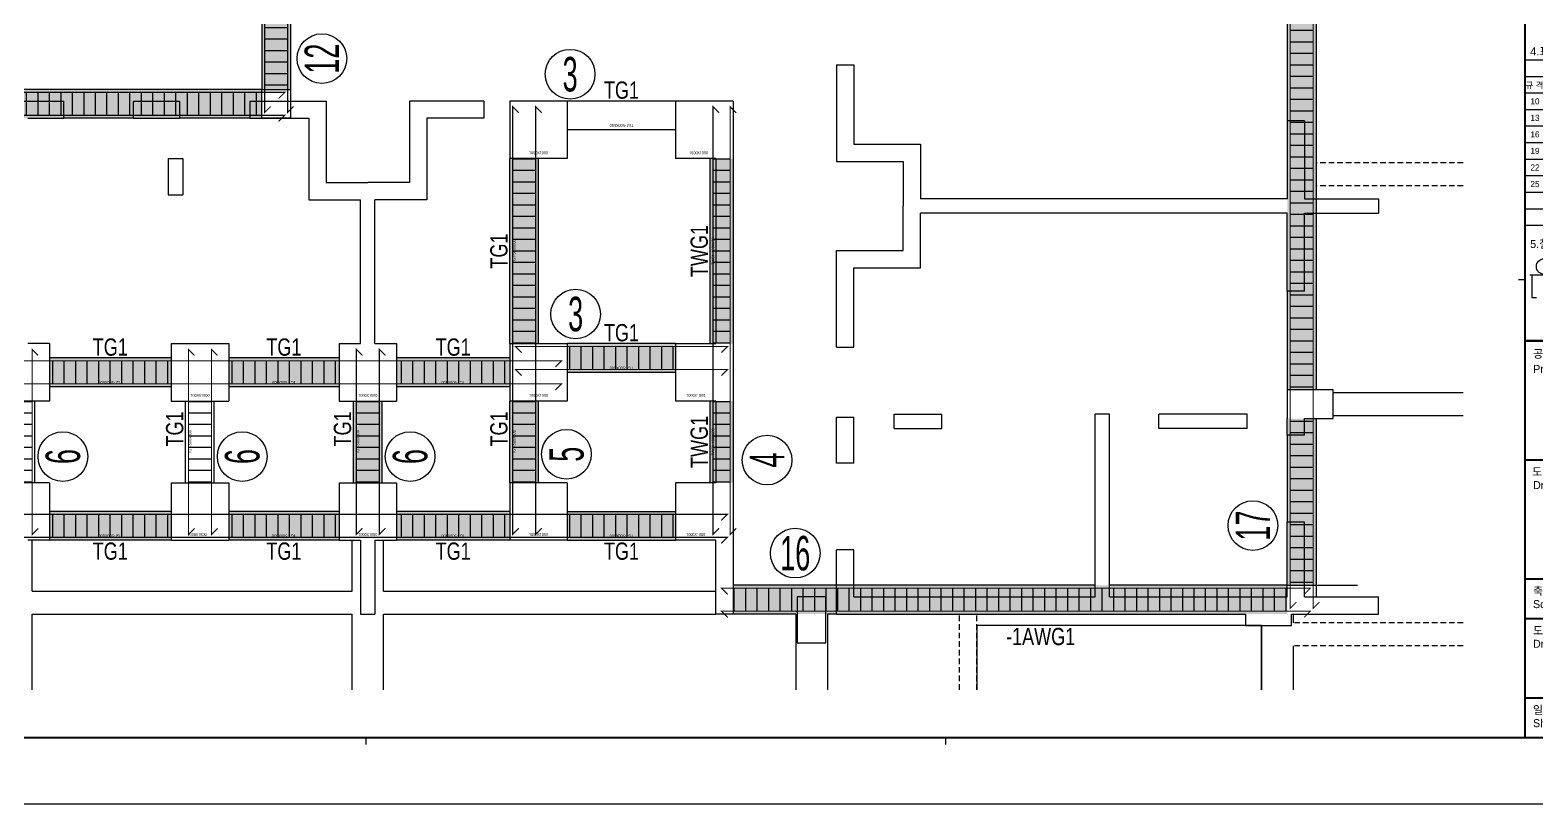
# Model space of a CAD drawing. Header units: millimetres. Extents: x 350420 to 672135, y -312840 to -44390.
# Drawn here: x 434471 to 460681, y -142862 to -129402 of the extents above; entities that cross this region are included whole.
import ezdxf
from ezdxf.enums import TextEntityAlignment as Align

# ---------------------------------------------------------------- set-up
doc = ezdxf.new("R2010")
doc.units = ezdxf.units.MM
doc.header["$LTSCALE"] = 65
doc.linetypes.add('XS-지하주차장$0$HID', pattern=[2.3, 1.5, -0.8])
for name, color, linetype in [('00', 7, 'Continuous'), ('AMAC-NO', 5, 'Continuous'), ('NAME-B', 6, 'Continuous'), ('XRBlock', 5, 'Continuous'), ('XRMemb', 7, 'Continuous'), ('XS-지하주차장$0$AWG', 5, 'XS-지하주차장$0$HID'), ('XS-지하주차장$0$B', 9, 'XS-지하주차장$0$HID'), ('XS-지하주차장$0$COL', 2, 'Continuous'), ('XS-지하주차장$0$DA', 7, 'XS-지하주차장$0$HID'), ('XS-지하주차장$0$G', 4, 'XS-지하주차장$0$HID'), ('XS-지하주차장$0$TG', 30, 'XS-지하주차장$0$HID'), ('XS-지하주차장$0$W1', 2, 'Continuous'), ('XS-지하주차장$0$W1-H', 11, 'XS-지하주차장$0$HID')]:
    doc.layers.add(name, color=color, linetype=linetype)
doc.layers.add('XS-지하주차장$0$DEFPOINT', color=144, linetype='Continuous', plot=False)
doc.styles.add('XRebarSheet', font='Hmkmrhd_0.ttf')
doc.styles.add('XS-지하주차장$0$맑은고딕', font='malgun.ttf')
doc.styles.add('돋음', font='Dotum.ttf')

# ---------------------------------------------------------------- blocks, each defined once
blk = doc.blocks.new('sdfhsdths')
at = {"layer": 'XS-지하주차장$0$W1'}
for p, q in [((8280, 8912.5), (8580, 8912.5)), ((8280, 8912.5), (8280, 7232.5)), ((8580, 8912.5), (8580, 7532.5)), ((-5915, 8282.5), (-5160, 8282.5)), ((-5160, 7982.5), (-5160, 8282.5)), ((-3950, 7982.5), (-3950, 8282.5)), ((-3950, 8282.5), (-3150, 8282.5)), ((-3150, 8282.5), (-3150, 7982.5)), ((-1930, 8282.5), (-1930, 7982.5)), ((-1930, 8282.5), (-600, 8282.5)), ((-600, 8282.5), (-600, 6862.5)), ((2145, 8282.5), (850, 8282.5)), ((850, 8282.5), (850, 6862.5)), ((2145, 8282.5), (2145, 7982.5)), ((3595, 8282.5), (2595, 8282.5)), ((2595, 8282.5), (2595, 7282.5)), ((3595, 8282.5), (3595, 7282.5)), ((6480, 8282.5), (5480, 8282.5)), ((5480, 8282.5), (5480, 7282.5)), ((6480, 8282.5), (6480, -642.5)), ((-5790, 7982.5), (-5160, 7982.5)), ((-3950, 7982.5), (-3150, 7982.5)), ((-1930, 7982.5), (-900, 7982.5)), ((-900, 7982.5), (-900, 6562.5)), ((2145, 7982.5), (1150, 7982.5)), ((1150, 7982.5), (1150, 6562.5)), ((16120, 7937.5), (16120, 6582.5)), ((16420, 7937.5), (16120, 7937.5)), ((16420, 7937.5), (16420, 6582.5)), ((8580, 7532.5), (9740, 7532.5)), ((9740, 7532.5), (9740, 6582.5)), ((-3345, 7282.5), (-3345, 6652.5)), ((-3345, 7282.5), (-3095, 7282.5)), ((-3095, 7282.5), (-3095, 6652.5)), ((3595, 7282.5), (2595, 7282.5)), ((6180, 7282.5), (5480, 7282.5)), ((6180, 7282.5), (6180, 4062.5)), ((8280, 7232.5), (9440, 7232.5)), ((9440, 7232.5), (9440, 6457.5)), ((-600, 6862.5), (125, 6862.5)), ((850, 6862.5), (125, 6862.5)), ((-3345, 6652.5), (-3095, 6652.5)), ((-900, 6562.5), (0, 6562.5)), ((0, 4062.5), (0, 6562.5)), ((1150, 6562.5), (250, 6562.5)), ((250, 4062.5), (250, 6562.5)), ((16120, 6582.5), (9740, 6582.5)), ((16420, 6582.5), (17705, 6582.5)), ((17705, 6582.5), (17705, 6332.5)), ((9440, 5682.5), (9440, 6457.5)), ((16120, 6332.5), (9740, 6332.5)), ((9740, 5382.5), (9740, 6332.5)), ((16120, 4977.5), (16120, 6332.5)), ((16420, 4977.5), (16420, 6332.5)), ((16420, 6332.5), (17705, 6332.5)), ((8280, 4002.5), (8280, 5682.5)), ((8280, 5682.5), (9440, 5682.5)), ((8580, 4002.5), (8580, 5382.5)), ((8580, 5382.5), (9740, 5382.5)), ((16420, 4977.5), (16120, 4977.5)), ((-5415, 4062.5), (-5790, 4062.5)), ((-5415, 4062.5), (-5415, 3062.5)), ((-3295, 4062.5), (-2295, 4062.5)), ((-3295, 4062.5), (-3295, 3062.5)), ((-2295, 4062.5), (-2295, 3062.5)), ((-375, 4062.5), (0, 4062.5)), ((-375, 4062.5), (-375, 3062.5)), ((250, 4062.5), (625, 4062.5)), ((625, 4062.5), (625, 3062.5)), ((2595, 4062.5), (3595, 4062.5)), ((2595, 4062.5), (2595, 3062.5)), ((3595, 4062.5), (3595, 3062.5)), ((5480, 4062.5), (6180, 4062.5)), ((5480, 4062.5), (5480, 3062.5)), ((8280, 4002.5), (8580, 4002.5)), ((-5415, 3062.5), (-6415, 3062.5)), ((-3295, 3062.5), (-2295, 3062.5)), ((-375, 3062.5), (625, 3062.5)), ((3595, 3062.5), (2595, 3062.5)), ((6180, 3062.5), (5480, 3062.5)), ((6180, 3062.5), (6180, 1642.5)), ((8280, 2782.5), (8580, 2782.5)), ((8280, 1982.5), (8280, 2782.5)), ((8580, 1982.5), (8580, 2782.5)), ((9280, 2837.5), (10110, 2837.5)), ((9280, 2587.5), (9280, 2837.5)), ((10110, 2587.5), (10110, 2837.5)), ((12775, -342.5), (12775, 2837.5)), ((13025, 2837.5), (12775, 2837.5)), ((13025, -342.5), (13025, 2837.5)), ((15420, 2837.5), (13885, 2837.5)), ((13885, 2587.5), (13885, 2837.5)), ((15420, 2587.5), (15420, 2837.5)), ((16120, 2467.5), (16120, 2757.5)), ((16420, 2467.5), (16420, 2757.5)), ((9280, 2587.5), (10110, 2587.5)), ((15420, 2587.5), (13885, 2587.5)), ((16420, 2467.5), (16120, 2467.5)), ((8580, 1982.5), (8280, 1982.5)), ((-5415, 1642.5), (-6415, 1642.5)), ((-5415, 1642.5), (-5415, 642.5)), ((-3295, 1642.5), (-2295, 1642.5)), ((-3295, 1642.5), (-3295, 642.5)), ((-2295, 1642.5), (-2295, 642.5)), ((-375, 1642.5), (625, 1642.5)), ((-375, 1642.5), (-375, 642.5)), ((625, 1642.5), (625, 642.5)), ((3595, 1642.5), (2595, 1642.5)), ((2595, 1642.5), (2595, 642.5)), ((3595, 1642.5), (3595, 642.5)), ((5480, 1642.5), (5480, 642.5)), ((6180, 1642.5), (5480, 1642.5)), ((16420, 957.5), (16120, 957.5)), ((16120, -342.5), (16120, 957.5)), ((16420, -342.5), (16420, 957.5)), ((-5415, 642.5), (-5790, 642.5)), ((-3295, 642.5), (-2295, 642.5)), ((-375, 642.5), (0, 642.5)), ((0, 642.5), (0, -642.5)), ((250, 642.5), (250, -642.5)), ((250, 642.5), (625, 642.5)), ((3595, 642.5), (2595, 642.5)), ((6180, 642.5), (5480, 642.5)), ((6180, -642.5), (6180, 642.5)), ((8580, 472.5), (8280, 472.5)), ((8280, -642.5), (8280, 472.5)), ((8580, -342.5), (8580, 472.5)), ((8580, -342.5), (12775, -342.5)), ((13025, -342.5), (16120, -342.5)), ((16420, -342.5), (17705, -342.5)), ((17705, -642.5), (17705, -342.5)), ((0, -642.5), (250, -642.5)), ((6480, -642.5), (6180, -642.5)), ((8280, -642.5), (15395, -642.5)), ((16195, -642.5), (17705, -642.5))]:
    blk.add_line(p, q, dxfattribs=at)
blk = doc.blocks.new('dhs_sheet2e')
at = {"color": 7, "ltscale": 2}
for p, q in [((73013.1, 22471.6), (81003.6, 22471.6)), ((73013.1, 21972.2), (81003.6, 21972.2)), ((73013.1, 21472.8), (75135.6, 21472.8)), ((73013.1, 17477.6), (81003.6, 17477.6))]:
    blk.add_line(p, q, dxfattribs=at)
at = {"color": 1, "ltscale": 2}
for p, q in [((73160.8, 15979.6), (73897.2, 15979.6)), ((73217.3, 15979.6), (73217.3, 15288.3)), ((73217.3, 15288.3), (73361.3, 15288.3))]:
    blk.add_line(p, q, dxfattribs=at)
at = {"color": 7}
for p, q in [((73013.1, 15831.2), (72813.3, 15831.2)), ((38004.8, 1997.6), (38004.8, 1797.9)), ((55508.9, 1997.6), (55508.9, 1797.9))]:
    blk.add_line(p, q, dxfattribs=at)
at = {"color": 30}
for p, q in [((73013.1, 6791.9), (81003.6, 6791.9)), ((73013.1, 5593.3), (81003.6, 5593.3)), ((73013.1, 3196.2), (81003.6, 3196.2))]:
    blk.add_line(p, q, dxfattribs=at)
at = {"color": 7}
blk.add_lwpolyline([(84000, 0), (84000, 59329.4), (0, 59329.4), (0, 0)], close=True, dxfattribs=at)
at = {"color": 30, "const_width": 64.9}
blk.add_lwpolyline([(81003.6, 57331.7), (2996.4, 57331.7), (2996.4, 1997.6), (81003.6, 1997.6)], close=True, dxfattribs=at)
for points in [[(73013.1, 1997.6), (73013.1, 57331.7)], [(73013.1, 13983.4), (81003.6, 13983.4)], [(73013.1, 10387.6), (81003.6, 10387.6)], [(73013.1, 6791.9), (81003.6, 6791.9)], [(73013.1, 5593.3), (81003.6, 5593.3)], [(73013.1, 3196.2), (81003.6, 3196.2)]]:
    blk.add_lwpolyline(points, dxfattribs=at)
at = {"color": 7, "linetype": 'Continuous'}
blk.add_circle((73588.4, 16228.7), 234.1, dxfattribs=at).dxf.unprotected_set("ltscale", 0)
at = {"color": 7, "style": 'XRebarSheet'}
for s, p in [('4.표준 갈고리', (73168.2, 22602.8)), ('5.철근(공통)', (73167, 16788))]:
    blk.add_text(s, height=242.71, dxfattribs=at).set_placement(p)
at = {"color": 3, "style": 'XRebarSheet'}
blk.add_text('규 격', height=184.85, dxfattribs=at).set_placement((73024.7, 21609.3))
at = {"color": 7, "style": 'XRebarSheet'}
for s, height, p in [('공사명', 241.63, (73259, 13591.6)), ('Project Title', 241.632, (73259, 13135.1)), ('도면명', 241.63, (73225, 10028.1)), ('Drawing Title', 241.632, (73252.8, 9628.5)), ('축척', 241.63, (73252.8, 6432.3)), ('Scale', 241.63, (73252.8, 6032.8)), ('도면번호', 241.63, (73252.8, 5233.8)), ('Drawing No.', 241.632, (73252.8, 4834.2)), ('일련번호', 241.63, (73252.8, 2836.6)), ('Sheet No.', 241.63, (73252.8, 2437.1))]:
    blk.add_text(s, height=height, dxfattribs=at).set_placement(p, align=Align.MIDDLE_LEFT)
blk = doc.blocks.new('DFHDHBSD')
at = {"color": 7, "ltscale": 2}
for p, q in [((36507, 10487), (37568, 10487)), ((36507, 10237), (37568, 10237)), ((36507, 9987), (37568, 9987)), ((36507, 9738), (37568, 9738)), ((36507, 9488), (37568, 9488)), ((36507, 9238), (37568, 9238)), ((36507, 8988), (37568, 8988))]:
    blk.add_line(p, q, dxfattribs=at)
at = {"color": 255, "xscale": 0.5, "yscale": 0.5, "zscale": 0.5}
blk.add_blockref('dhs_sheet2e', (0, 0), dxfattribs=at)
at = {"color": 3, "style": 'XRebarSheet'}
for s, p in [('10', (36656, 10609)), ('13', (36656, 10359)), ('16', (36656, 10110)), ('19', (36656, 9860)), ('22', (36656, 9610)), ('25', (36656, 9360))]:
    blk.add_text(s, height=92.4, dxfattribs=at).set_placement(p, align=Align.MIDDLE_CENTER)
blk = doc.blocks.new('*U1239')
at = {"color": 252, "linetype": 'Continuous', "ltscale": 4.75609e-315}
for p, q in [((422865, -137775), (422865, -137775, 3)), ((424845, -137775), (424845, -137775, 4)), ((425845, -137775), (425845, -137775, 13)), ((427765, -137775), (427765, -137775, 14)), ((428765, -137775), (428765, -137775, 23)), ((430685, -137775), (430685, -137775, 24)), ((431685, -137775), (431685, -137775, 33)), ((433805, -137775), (433805, -137775, 34)), ((434805, -137775), (434805, -137775, 43)), ((436925, -137775), (436925, -137775, 44)), ((437925, -137775), (437925, -137775, 53)), ((439845, -137775), (439845, -137775, 54)), ((440845, -137775), (440845, -137775, 63)), ((442815, -137775), (442815, -137775, 64)), ((443815, -137775), (443815, -137775, 73)), ((445700, -137775), (445700, -137775, 74)), ((422865, -138275), (422865, -138275, 1)), ((424845, -138275), (424845, -138275, 2)), ((425845, -138275), (425845, -138275, 11)), ((427765, -138275), (427765, -138275, 12)), ((428765, -138275), (428765, -138275, 21)), ((430685, -138275), (430685, -138275, 22)), ((431685, -138275), (431685, -138275, 31)), ((433805, -138275), (433805, -138275, 32)), ((434805, -138275), (434805, -138275, 41)), ((436925, -138275), (436925, -138275, 42)), ((437925, -138275), (437925, -138275, 51)), ((439845, -138275), (439845, -138275, 52)), ((440845, -138275), (440845, -138275, 61)), ((442815, -138275), (442815, -138275, 62)), ((443815, -138275), (443815, -138275, 71)), ((445700, -138275), (445700, -138275, 72))]:
    blk.add_line(p, q, dxfattribs=at)
at = {"color": 7, "linetype": 'Continuous', "ltscale": 4.75609e-315}
for p, q in [((422955, -138225), (422955, -137825)), ((423155, -138225), (423155, -137825)), ((423355, -138225), (423355, -137825)), ((423555, -138225), (423555, -137825)), ((423755, -138225), (423755, -137825)), ((423955, -138225), (423955, -137825)), ((424155, -138225), (424155, -137825)), ((424355, -138225), (424355, -137825)), ((424555, -138225), (424555, -137825)), ((424755, -138225), (424755, -137825)), ((425905, -138225), (425905, -137825)), ((426105, -138225), (426105, -137825)), ((426305, -138225), (426305, -137825)), ((426505, -138225), (426505, -137825)), ((426705, -138225), (426705, -137825)), ((426905, -138225), (426905, -137825)), ((427105, -138225), (427105, -137825)), ((427305, -138225), (427305, -137825)), ((427505, -138225), (427505, -137825)), ((427705, -138225), (427705, -137825)), ((428825, -138225), (428825, -137825)), ((429025, -138225), (429025, -137825)), ((429225, -138225), (429225, -137825)), ((429425, -138225), (429425, -137825)), ((429625, -138225), (429625, -137825)), ((429825, -138225), (429825, -137825)), ((430025, -138225), (430025, -137825)), ((430225, -138225), (430225, -137825)), ((430425, -138225), (430425, -137825)), ((430625, -138225), (430625, -137825)), ((431745, -138225), (431745, -137825)), ((431945, -138225), (431945, -137825)), ((432145, -138225), (432145, -137825)), ((432345, -138225), (432345, -137825)), ((432545, -138225), (432545, -137825)), ((432745, -138225), (432745, -137825)), ((432945, -138225), (432945, -137825)), ((433145, -138225), (433145, -137825)), ((433345, -138225), (433345, -137825)), ((433545, -138225), (433545, -137825)), ((433745, -138225), (433745, -137825)), ((434865, -138225), (434865, -137825)), ((435065, -138225), (435065, -137825)), ((435265, -138225), (435265, -137825)), ((435465, -138225), (435465, -137825)), ((435665, -138225), (435665, -137825)), ((435865, -138225), (435865, -137825)), ((436065, -138225), (436065, -137825)), ((436265, -138225), (436265, -137825)), ((436465, -138225), (436465, -137825)), ((436665, -138225), (436665, -137825)), ((436865, -138225), (436865, -137825)), ((437985, -138225), (437985, -137825)), ((438185, -138225), (438185, -137825)), ((438385, -138225), (438385, -137825)), ((438585, -138225), (438585, -137825)), ((438785, -138225), (438785, -137825)), ((438985, -138225), (438985, -137825)), ((439185, -138225), (439185, -137825)), ((439385, -138225), (439385, -137825)), ((439585, -138225), (439585, -137825)), ((439785, -138225), (439785, -137825)), ((440930, -138225), (440930, -137825)), ((441130, -138225), (441130, -137825)), ((441330, -138225), (441330, -137825)), ((441530, -138225), (441530, -137825)), ((441730, -138225), (441730, -137825)), ((441930, -138225), (441930, -137825)), ((442130, -138225), (442130, -137825)), ((442330, -138225), (442330, -137825)), ((442530, -138225), (442530, -137825)), ((442730, -138225), (442730, -137825)), ((443857.5, -138225), (443857.5, -137825)), ((444057.5, -138225), (444057.5, -137825)), ((444257.5, -138225), (444257.5, -137825)), ((444457.5, -138225), (444457.5, -137825)), ((444657.5, -138225), (444657.5, -137825)), ((444857.5, -138225), (444857.5, -137825)), ((445057.5, -138225), (445057.5, -137825)), ((445257.5, -138225), (445257.5, -137825)), ((445457.5, -138225), (445457.5, -137825)), ((445657.5, -138225), (445657.5, -137825))]:
    blk.add_line(p, q, dxfattribs=at)
at = {"color": 0, "linetype": 'Continuous', "ltscale": 4.75609e-315, "const_width": 20}
for points in [[(422071.1, -137931.1), (421965, -137825), (422865, -137825), (424845, -137825), (425845, -137825), (427765, -137825), (428765, -137825), (430685, -137825), (431685, -137825), (433805, -137825), (434805, -137825), (436925, -137825), (437925, -137825), (439845, -137825), (440845, -137825), (442815, -137825), (443815, -137825), (445700, -137825), (446600, -137825), (446493.9, -137931.1)], [(422071.1, -138331.1), (421965, -138225), (422865, -138225), (424845, -138225), (425845, -138225), (427765, -138225), (428765, -138225), (430685, -138225), (431685, -138225), (433805, -138225), (434805, -138225), (436925, -138225), (437925, -138225), (439845, -138225), (440845, -138225), (442815, -138225), (443815, -138225), (445700, -138225), (446600, -138225), (446493.9, -138331.1)]]:
    blk.add_lwpolyline(points, dxfattribs=at)
blk = doc.blocks.new('*U1313')
at = {"color": 252, "linetype": 'Continuous', "ltscale": 4.75609e-315}
for p, q in [((422865, -135105), (422865, -135105, 3)), ((424845, -135105), (424845, -135105, 4)), ((425845, -135105), (425845, -135105, 13)), ((427765, -135105), (427765, -135105, 14)), ((428765, -135105), (428765, -135105, 23)), ((430685, -135105), (430685, -135105, 24)), ((431685, -135105), (431685, -135105, 33)), ((433805, -135105), (433805, -135105, 34)), ((434805, -135105), (434805, -135105, 43)), ((436925, -135105), (436925, -135105, 44)), ((437925, -135105), (437925, -135105, 53)), ((439845, -135105), (439845, -135105, 54)), ((440845, -135105), (440845, -135105, 63)), ((442815, -135105), (442815, -135105, 64)), ((422865, -135605), (422865, -135605, 1)), ((424845, -135605), (424845, -135605, 2)), ((425845, -135605), (425845, -135605, 11)), ((427765, -135605), (427765, -135605, 12)), ((428765, -135605), (428765, -135605, 21)), ((430685, -135605), (430685, -135605, 22)), ((431685, -135605), (431685, -135605, 31)), ((433805, -135605), (433805, -135605, 32)), ((434805, -135605), (434805, -135605, 41)), ((436925, -135605), (436925, -135605, 42)), ((437925, -135605), (437925, -135605, 51)), ((439845, -135605), (439845, -135605, 52)), ((440845, -135605), (440845, -135605, 61)), ((442815, -135605), (442815, -135605, 62))]:
    blk.add_line(p, q, dxfattribs=at)
at = {"color": 7, "linetype": 'Continuous', "ltscale": 4.75609e-315}
for p, q in [((422955, -135555), (422955, -135155)), ((423155, -135555), (423155, -135155)), ((423355, -135555), (423355, -135155)), ((423555, -135555), (423555, -135155)), ((423755, -135555), (423755, -135155)), ((423955, -135555), (423955, -135155)), ((424155, -135555), (424155, -135155)), ((424355, -135555), (424355, -135155)), ((424555, -135555), (424555, -135155)), ((424755, -135555), (424755, -135155)), ((425905, -135555), (425905, -135155)), ((426105, -135555), (426105, -135155)), ((426305, -135555), (426305, -135155)), ((426505, -135555), (426505, -135155)), ((426705, -135555), (426705, -135155)), ((426905, -135555), (426905, -135155)), ((427105, -135555), (427105, -135155)), ((427305, -135555), (427305, -135155)), ((427505, -135555), (427505, -135155)), ((427705, -135555), (427705, -135155)), ((428825, -135555), (428825, -135155)), ((429025, -135555), (429025, -135155)), ((429225, -135555), (429225, -135155)), ((429425, -135555), (429425, -135155)), ((429625, -135555), (429625, -135155)), ((429825, -135555), (429825, -135155)), ((430025, -135555), (430025, -135155)), ((430225, -135555), (430225, -135155)), ((430425, -135555), (430425, -135155)), ((430625, -135555), (430625, -135155)), ((431745, -135555), (431745, -135155)), ((431945, -135555), (431945, -135155)), ((432145, -135555), (432145, -135155)), ((432345, -135555), (432345, -135155)), ((432545, -135555), (432545, -135155)), ((432745, -135555), (432745, -135155)), ((432945, -135555), (432945, -135155)), ((433145, -135555), (433145, -135155)), ((433345, -135555), (433345, -135155)), ((433545, -135555), (433545, -135155)), ((433745, -135555), (433745, -135155)), ((434865, -135555), (434865, -135155)), ((435065, -135555), (435065, -135155)), ((435265, -135555), (435265, -135155)), ((435465, -135555), (435465, -135155)), ((435665, -135555), (435665, -135155)), ((435865, -135555), (435865, -135155)), ((436065, -135555), (436065, -135155)), ((436265, -135555), (436265, -135155)), ((436465, -135555), (436465, -135155)), ((436665, -135555), (436665, -135155)), ((436865, -135555), (436865, -135155)), ((437985, -135555), (437985, -135155)), ((438185, -135555), (438185, -135155)), ((438385, -135555), (438385, -135155)), ((438585, -135555), (438585, -135155)), ((438785, -135555), (438785, -135155)), ((438985, -135555), (438985, -135155)), ((439185, -135555), (439185, -135155)), ((439385, -135555), (439385, -135155)), ((439585, -135555), (439585, -135155)), ((439785, -135555), (439785, -135155)), ((440930, -135555), (440930, -135155)), ((441130, -135555), (441130, -135155)), ((441330, -135555), (441330, -135155)), ((441530, -135555), (441530, -135155)), ((441730, -135555), (441730, -135155)), ((441930, -135555), (441930, -135155)), ((442130, -135555), (442130, -135155)), ((442330, -135555), (442330, -135155)), ((442530, -135555), (442530, -135155)), ((442730, -135555), (442730, -135155))]:
    blk.add_line(p, q, dxfattribs=at)
at = {"color": 0, "linetype": 'Continuous', "ltscale": 4.75609e-315, "const_width": 20}
for points in [[(422071, -135261), (421965, -135155), (422865, -135155), (424845, -135155), (425845, -135155), (427765, -135155), (428765, -135155), (430685, -135155), (431685, -135155), (433805, -135155), (434805, -135155), (436925, -135155), (437925, -135155), (439845, -135155), (440845, -135155), (442815, -135155), (443715, -135155), (443609, -135261)], [(422071, -135661), (421965, -135555), (422865, -135555), (424845, -135555), (425845, -135555), (427765, -135555), (428765, -135555), (430685, -135555), (431685, -135555), (433805, -135555), (434805, -135555), (436925, -135555), (437925, -135555), (439845, -135555), (440845, -135555), (442815, -135555), (443715, -135555), (443609, -135661)]]:
    blk.add_lwpolyline(points, dxfattribs=at)
blk = doc.blocks.new('*U1378')
at = {"color": 252, "linetype": 'Continuous', "ltscale": 4.75609e-315}
for p, q in [((443815, -134855), (443815, -134855, 3)), ((445700, -134855), (445700, -134855, 4)), ((443815, -135355), (443815, -135355, 1)), ((445700, -135355), (445700, -135355, 2))]:
    blk.add_line(p, q, dxfattribs=at)
at = {"color": 7, "linetype": 'Continuous', "ltscale": 4.75609e-315}
for p, q in [((443858, -135305), (443858, -134905)), ((444058, -135305), (444058, -134905)), ((444258, -135305), (444258, -134905)), ((444458, -135305), (444458, -134905)), ((444658, -135305), (444658, -134905)), ((444858, -135305), (444858, -134905)), ((445058, -135305), (445058, -134905)), ((445258, -135305), (445258, -134905)), ((445458, -135305), (445458, -134905)), ((445658, -135305), (445658, -134905))]:
    blk.add_line(p, q, dxfattribs=at)
at = {"color": 0, "linetype": 'Continuous', "ltscale": 4.75609e-315, "const_width": 20}
for points in [[(443021, -135011), (442915, -134905), (443815, -134905), (445700, -134905), (446600, -134905), (446494, -135011)], [(443021, -135411), (442915, -135305), (443815, -135305), (445700, -135305), (446600, -135305), (446494, -135411)]]:
    blk.add_lwpolyline(points, dxfattribs=at)
blk = doc.blocks.new('*U1389')
at = {"color": 252, "linetype": 'Continuous', "ltscale": 1.06103e-312}
for p, q in [((446300, -131635), (446300, -131635, 14)), ((446700, -131635), (446700, -131635, 12)), ((446300, -134855), (446300, -134855, 13)), ((446700, -134855), (446700, -134855, 11)), ((446300, -135855), (446300, -135855, 4)), ((446700, -135855), (446700, -135855, 2)), ((446300, -137275), (446300, -137275, 3)), ((446700, -137275), (446700, -137275, 1))]:
    blk.add_line(p, q, dxfattribs=at)
at = {"color": 7, "linetype": 'Continuous', "ltscale": 1.06103e-312}
for p, q in [((446650, -131645), (446350, -131645)), ((446650, -131845), (446350, -131845)), ((446650, -132045), (446350, -132045)), ((446650, -132245), (446350, -132245)), ((446650, -132445), (446350, -132445)), ((446650, -132645), (446350, -132645)), ((446650, -132845), (446350, -132845)), ((446650, -133045), (446350, -133045)), ((446650, -133245), (446350, -133245)), ((446650, -133445), (446350, -133445)), ((446650, -133645), (446350, -133645)), ((446650, -133845), (446350, -133845)), ((446650, -134045), (446350, -134045)), ((446650, -134245), (446350, -134245)), ((446650, -134445), (446350, -134445)), ((446650, -134645), (446350, -134645)), ((446650, -134845), (446350, -134845)), ((446650, -135865), (446350, -135865)), ((446650, -136065), (446350, -136065)), ((446650, -136265), (446350, -136265)), ((446650, -136465), (446350, -136465)), ((446650, -136665), (446350, -136665)), ((446650, -136865), (446350, -136865)), ((446650, -137065), (446350, -137065)), ((446650, -137265), (446350, -137265))]:
    blk.add_line(p, q, dxfattribs=at)
at = {"color": 0, "linetype": 'Continuous', "ltscale": 1.06103e-312, "const_width": 20}
for points in [[(446456, -138069), (446350, -138175), (446350, -137275), (446350, -135855), (446350, -134855), (446350, -131635), (446350, -130735), (446456, -130841)], [(446756, -138069), (446650, -138175), (446650, -137275), (446650, -135855), (446650, -134855), (446650, -131635), (446650, -130735), (446756, -130841)]]:
    blk.add_lwpolyline(points, dxfattribs=at)
blk = doc.blocks.new('*U1390')
at = {"color": 252, "linetype": 'Continuous', "ltscale": 1.06103e-312}
for p, q in [((442815, -131635), (442815, -131635, 14)), ((443315, -131635), (443315, -131635, 12)), ((442815, -134855), (442815, -134855, 13)), ((443315, -134855), (443315, -134855, 11)), ((442815, -135855), (442815, -135855, 4)), ((443315, -135855), (443315, -135855, 2)), ((442815, -137275), (442815, -137275, 3)), ((443315, -137275), (443315, -137275, 1))]:
    blk.add_line(p, q, dxfattribs=at)
at = {"color": 7, "linetype": 'Continuous', "ltscale": 1.06103e-312}
for p, q in [((443265, -131645), (442865, -131645)), ((443265, -131845), (442865, -131845)), ((443265, -132045), (442865, -132045)), ((443265, -132245), (442865, -132245)), ((443265, -132445), (442865, -132445)), ((443265, -132645), (442865, -132645)), ((443265, -132845), (442865, -132845)), ((443265, -133045), (442865, -133045)), ((443265, -133245), (442865, -133245)), ((443265, -133445), (442865, -133445)), ((443265, -133645), (442865, -133645)), ((443265, -133845), (442865, -133845)), ((443265, -134045), (442865, -134045)), ((443265, -134245), (442865, -134245)), ((443265, -134445), (442865, -134445)), ((443265, -134645), (442865, -134645)), ((443265, -134845), (442865, -134845)), ((443265, -135865), (442865, -135865)), ((443265, -136065), (442865, -136065)), ((443265, -136265), (442865, -136265)), ((443265, -136465), (442865, -136465)), ((443265, -136665), (442865, -136665)), ((443265, -136865), (442865, -136865)), ((443265, -137065), (442865, -137065)), ((443265, -137265), (442865, -137265))]:
    blk.add_line(p, q, dxfattribs=at)
at = {"color": 0, "linetype": 'Continuous', "ltscale": 1.06103e-312, "const_width": 20}
for points in [[(442971, -138069), (442865, -138175), (442865, -137275), (442865, -135855), (442865, -134855), (442865, -131635), (442865, -130735), (442971, -130841)], [(443371, -138069), (443265, -138175), (443265, -137275), (443265, -135855), (443265, -134855), (443265, -131635), (443265, -130735), (443371, -130841)]]:
    blk.add_lwpolyline(points, dxfattribs=at)
blk = doc.blocks.new('*U1429')
at = {"color": 252, "linetype": 'Continuous', "ltscale": 4.75609e-315}
for p, q in [((440095, -135855), (440095, -135855, 4)), ((440595, -135855), (440595, -135855, 2)), ((440095, -137275), (440095, -137275, 3)), ((440595, -137275), (440595, -137275, 1))]:
    blk.add_line(p, q, dxfattribs=at)
at = {"color": 7, "linetype": 'Continuous', "ltscale": 4.75609e-315}
for p, q in [((440545, -135865), (440145, -135865)), ((440545, -136065), (440145, -136065)), ((440545, -136265), (440145, -136265)), ((440545, -136465), (440145, -136465)), ((440545, -136665), (440145, -136665)), ((440545, -136865), (440145, -136865)), ((440545, -137065), (440145, -137065)), ((440545, -137265), (440145, -137265))]:
    blk.add_line(p, q, dxfattribs=at)
at = {"color": 0, "linetype": 'Continuous', "ltscale": 4.75609e-315, "const_width": 20}
for points in [[(440251, -138069), (440145, -138175), (440145, -137275), (440145, -135855), (440145, -134955), (440251, -135061)], [(440651, -138069), (440545, -138175), (440545, -137275), (440545, -135855), (440545, -134955), (440651, -135061)]]:
    blk.add_lwpolyline(points, dxfattribs=at)
blk = doc.blocks.new('*U1484')
at = {"color": 252, "linetype": 'Continuous', "ltscale": 1.06103e-312}
for p, q in [((429315, -130435), (429315, -130435, 3)), ((438500, -130435), (438500, -130435, 4)), ((429315, -130935), (429315, -130935, 1)), ((438500, -130935), (438500, -130935, 2))]:
    blk.add_line(p, q, dxfattribs=at)
at = {"color": 7, "linetype": 'Continuous', "ltscale": 1.06103e-312}
for p, q in [((429408, -130885), (429408, -130485)), ((429608, -130885), (429608, -130485)), ((429808, -130885), (429808, -130485)), ((430008, -130885), (430008, -130485)), ((430208, -130885), (430208, -130485)), ((430408, -130885), (430408, -130485)), ((430608, -130885), (430608, -130485)), ((430808, -130885), (430808, -130485)), ((431008, -130885), (431008, -130485)), ((431208, -130885), (431208, -130485)), ((431408, -130885), (431408, -130485)), ((431608, -130885), (431608, -130485)), ((431808, -130885), (431808, -130485)), ((432008, -130885), (432008, -130485)), ((432208, -130885), (432208, -130485)), ((432408, -130885), (432408, -130485)), ((432608, -130885), (432608, -130485)), ((432808, -130885), (432808, -130485)), ((433008, -130885), (433008, -130485)), ((433208, -130885), (433208, -130485)), ((433408, -130885), (433408, -130485)), ((433608, -130885), (433608, -130485)), ((433808, -130885), (433808, -130485)), ((434008, -130885), (434008, -130485)), ((434208, -130885), (434208, -130485)), ((434408, -130885), (434408, -130485)), ((434608, -130885), (434608, -130485)), ((434808, -130885), (434808, -130485)), ((435008, -130885), (435008, -130485)), ((435208, -130885), (435208, -130485)), ((435408, -130885), (435408, -130485)), ((435608, -130885), (435608, -130485)), ((435808, -130885), (435808, -130485)), ((436008, -130885), (436008, -130485)), ((436208, -130885), (436208, -130485)), ((436408, -130885), (436408, -130485)), ((436608, -130885), (436608, -130485)), ((436808, -130885), (436808, -130485)), ((437008, -130885), (437008, -130485)), ((437208, -130885), (437208, -130485)), ((437408, -130885), (437408, -130485)), ((437608, -130885), (437608, -130485)), ((437808, -130885), (437808, -130485)), ((438008, -130885), (438008, -130485)), ((438208, -130885), (438208, -130485)), ((438408, -130885), (438408, -130485))]:
    blk.add_line(p, q, dxfattribs=at)
at = {"color": 0, "linetype": 'Continuous', "ltscale": 1.06103e-312, "const_width": 20}
for points in [[(429021, -130591), (428915, -130485), (429315, -130485), (438500, -130485), (438900, -130485), (438794, -130591)], [(429021, -130991), (428915, -130885), (429315, -130885), (438500, -130885), (438900, -130885), (438794, -130991)]]:
    blk.add_lwpolyline(points, dxfattribs=at)
blk = doc.blocks.new('*U1495')
at = {"color": 252, "linetype": 'Continuous', "ltscale": 1.06103e-312}
for p, q in [((438500, -121285), (438500, -121285, 4)), ((439000, -121285), (439000, -121285, 2)), ((438500, -130435), (438500, -130435, 3)), ((439000, -130435), (439000, -130435, 1))]:
    blk.add_line(p, q, dxfattribs=at)
at = {"color": 7, "linetype": 'Continuous', "ltscale": 1.06103e-312}
for p, q in [((438950, -121360), (438550, -121360)), ((438950, -121560), (438550, -121560)), ((438950, -121760), (438550, -121760)), ((438950, -121960), (438550, -121960)), ((438950, -122160), (438550, -122160)), ((438950, -122360), (438550, -122360)), ((438950, -122560), (438550, -122560)), ((438950, -122760), (438550, -122760)), ((438950, -122960), (438550, -122960)), ((438950, -123160), (438550, -123160)), ((438950, -123360), (438550, -123360)), ((438950, -123560), (438550, -123560)), ((438950, -123760), (438550, -123760)), ((438950, -123960), (438550, -123960)), ((438950, -124160), (438550, -124160)), ((438950, -124360), (438550, -124360)), ((438950, -124560), (438550, -124560)), ((438950, -124760), (438550, -124760)), ((438950, -124960), (438550, -124960)), ((438950, -125160), (438550, -125160)), ((438950, -125360), (438550, -125360)), ((438950, -125560), (438550, -125560)), ((438950, -125760), (438550, -125760)), ((438950, -125960), (438550, -125960)), ((438950, -126160), (438550, -126160)), ((438950, -126360), (438550, -126360)), ((438950, -126560), (438550, -126560)), ((438950, -126760), (438550, -126760)), ((438950, -126960), (438550, -126960)), ((438950, -127160), (438550, -127160)), ((438950, -127360), (438550, -127360)), ((438950, -127560), (438550, -127560)), ((438950, -127760), (438550, -127760)), ((438950, -127960), (438550, -127960)), ((438950, -128160), (438550, -128160)), ((438950, -128360), (438550, -128360)), ((438950, -128560), (438550, -128560)), ((438950, -128760), (438550, -128760)), ((438950, -128960), (438550, -128960)), ((438950, -129160), (438550, -129160)), ((438950, -129360), (438550, -129360)), ((438950, -129560), (438550, -129560)), ((438950, -129760), (438550, -129760)), ((438950, -129960), (438550, -129960)), ((438950, -130160), (438550, -130160)), ((438950, -130360), (438550, -130360))]:
    blk.add_line(p, q, dxfattribs=at)
at = {"color": 0, "linetype": 'Continuous', "ltscale": 1.06103e-312, "const_width": 20}
for points in [[(438656, -130729), (438550, -130835), (438550, -130435), (438550, -121285), (438550, -120885), (438656, -120991)], [(439056, -130729), (438950, -130835), (438950, -130435), (438950, -121285), (438950, -120885), (439056, -120991)]]:
    blk.add_lwpolyline(points, dxfattribs=at)
blk = doc.blocks.new('*U1539')
at = {"color": 252, "linetype": 'Continuous', "ltscale": 1.06103e-312}
for p, q in [((446700, -139060), (446700, -139060, 3)), ((456340, -139060), (456340, -139060, 4)), ((446700, -139560), (446700, -139560, 1)), ((456340, -139560), (456340, -139560, 2))]:
    blk.add_line(p, q, dxfattribs=at)
at = {"color": 7, "linetype": 'Continuous', "ltscale": 1.06103e-312}
for p, q in [((446720, -139510), (446720, -139110)), ((446920, -139510), (446920, -139110)), ((447120, -139510), (447120, -139110)), ((447320, -139510), (447320, -139110)), ((447520, -139510), (447520, -139110)), ((447720, -139510), (447720, -139110)), ((447920, -139510), (447920, -139110)), ((448120, -139510), (448120, -139110)), ((448320, -139510), (448320, -139110)), ((448520, -139510), (448520, -139110)), ((448720, -139510), (448720, -139110)), ((448920, -139510), (448920, -139110)), ((449120, -139510), (449120, -139110)), ((449320, -139510), (449320, -139110)), ((449520, -139510), (449520, -139110)), ((449720, -139510), (449720, -139110)), ((449920, -139510), (449920, -139110)), ((450120, -139510), (450120, -139110)), ((450320, -139510), (450320, -139110)), ((450520, -139510), (450520, -139110)), ((450720, -139510), (450720, -139110)), ((450920, -139510), (450920, -139110)), ((451120, -139510), (451120, -139110)), ((451320, -139510), (451320, -139110)), ((451520, -139510), (451520, -139110)), ((451720, -139510), (451720, -139110)), ((451920, -139510), (451920, -139110)), ((452120, -139510), (452120, -139110)), ((452320, -139510), (452320, -139110)), ((452520, -139510), (452520, -139110)), ((452720, -139510), (452720, -139110)), ((452920, -139510), (452920, -139110)), ((453120, -139510), (453120, -139110)), ((453320, -139510), (453320, -139110)), ((453520, -139510), (453520, -139110)), ((453720, -139510), (453720, -139110)), ((453920, -139510), (453920, -139110)), ((454120, -139510), (454120, -139110)), ((454320, -139510), (454320, -139110)), ((454520, -139510), (454520, -139110)), ((454720, -139510), (454720, -139110)), ((454920, -139510), (454920, -139110)), ((455120, -139510), (455120, -139110)), ((455320, -139510), (455320, -139110)), ((455520, -139510), (455520, -139110)), ((455720, -139510), (455720, -139110)), ((455920, -139510), (455920, -139110)), ((456120, -139510), (456120, -139110)), ((456320, -139510), (456320, -139110))]:
    blk.add_line(p, q, dxfattribs=at)
at = {"color": 0, "linetype": 'Continuous', "ltscale": 1.06103e-312, "const_width": 20}
for points in [[(446606, -139216), (446500, -139110), (446700, -139110), (456340, -139110), (456740, -139110), (456634, -139216)], [(446606, -139616), (446500, -139510), (446700, -139510), (456340, -139510), (456740, -139510), (456634, -139616)]]:
    blk.add_lwpolyline(points, dxfattribs=at)
blk = doc.blocks.new('*U1550')
at = {"color": 252, "linetype": 'Continuous', "ltscale": 1.06103e-312}
for p, q in [((456340, -112180), (456340, -112180, 34)), ((456840, -112180), (456840, -112180, 32)), ((456340, -119660), (456340, -119660, 33)), ((456840, -119660), (456840, -119660, 31)), ((456340, -120160), (456340, -120160, 24)), ((456840, -120160), (456840, -120160, 22)), ((456340, -127660), (456340, -127660, 23)), ((456840, -127660), (456840, -127660, 21)), ((456340, -128160), (456340, -128160, 14)), ((456840, -128160), (456840, -128160, 12)), ((456340, -135660), (456340, -135660, 13)), ((456840, -135660), (456840, -135660, 11)), ((456340, -136160), (456340, -136160, 4)), ((456840, -136160), (456840, -136160, 2)), ((456340, -139060), (456340, -139060, 3)), ((456840, -139060), (456840, -139060, 1))]:
    blk.add_line(p, q, dxfattribs=at)
at = {"color": 7, "linetype": 'Continuous', "ltscale": 1.06103e-312}
for p, q in [((456790, -112220), (456390, -112220)), ((456790, -112420), (456390, -112420)), ((456790, -112620), (456390, -112620)), ((456790, -112820), (456390, -112820)), ((456790, -113020), (456390, -113020)), ((456790, -113220), (456390, -113220)), ((456790, -113420), (456390, -113420)), ((456790, -113620), (456390, -113620)), ((456790, -113820), (456390, -113820)), ((456790, -114020), (456390, -114020)), ((456790, -114220), (456390, -114220)), ((456790, -114420), (456390, -114420)), ((456790, -114620), (456390, -114620)), ((456790, -114820), (456390, -114820)), ((456790, -115020), (456390, -115020)), ((456790, -115220), (456390, -115220)), ((456790, -115420), (456390, -115420)), ((456790, -115620), (456390, -115620)), ((456790, -115820), (456390, -115820)), ((456790, -116020), (456390, -116020)), ((456790, -116220), (456390, -116220)), ((456790, -116420), (456390, -116420)), ((456790, -116620), (456390, -116620)), ((456790, -116820), (456390, -116820)), ((456790, -117020), (456390, -117020)), ((456790, -117220), (456390, -117220)), ((456790, -117420), (456390, -117420)), ((456790, -117620), (456390, -117620)), ((456790, -117820), (456390, -117820)), ((456790, -118020), (456390, -118020)), ((456790, -118220), (456390, -118220)), ((456790, -118420), (456390, -118420)), ((456790, -118620), (456390, -118620)), ((456790, -118820), (456390, -118820)), ((456790, -119020), (456390, -119020)), ((456790, -119220), (456390, -119220)), ((456790, -119420), (456390, -119420)), ((456790, -119620), (456390, -119620)), ((456790, -120210), (456390, -120210)), ((456790, -120410), (456390, -120410)), ((456790, -120610), (456390, -120610)), ((456790, -120810), (456390, -120810)), ((456790, -121010), (456390, -121010)), ((456790, -121210), (456390, -121210)), ((456790, -121410), (456390, -121410)), ((456790, -121610), (456390, -121610)), ((456790, -121810), (456390, -121810)), ((456790, -122010), (456390, -122010)), ((456790, -122210), (456390, -122210)), ((456790, -122410), (456390, -122410)), ((456790, -122610), (456390, -122610)), ((456790, -122810), (456390, -122810)), ((456790, -123010), (456390, -123010)), ((456790, -123210), (456390, -123210)), ((456790, -123410), (456390, -123410)), ((456790, -123610), (456390, -123610)), ((456790, -123810), (456390, -123810)), ((456790, -124010), (456390, -124010)), ((456790, -124210), (456390, -124210)), ((456790, -124410), (456390, -124410)), ((456790, -124610), (456390, -124610)), ((456790, -124810), (456390, -124810)), ((456790, -125010), (456390, -125010)), ((456790, -125210), (456390, -125210)), ((456790, -125410), (456390, -125410)), ((456790, -125610), (456390, -125610)), ((456790, -125810), (456390, -125810)), ((456790, -126010), (456390, -126010)), ((456790, -126210), (456390, -126210)), ((456790, -126410), (456390, -126410)), ((456790, -126610), (456390, -126610)), ((456790, -126810), (456390, -126810)), ((456790, -127010), (456390, -127010)), ((456790, -127210), (456390, -127210)), ((456790, -127410), (456390, -127410)), ((456790, -127610), (456390, -127610)), ((456790, -128210), (456390, -128210)), ((456790, -128410), (456390, -128410)), ((456790, -128610), (456390, -128610)), ((456790, -128810), (456390, -128810)), ((456790, -129010), (456390, -129010)), ((456790, -129210), (456390, -129210)), ((456790, -129410), (456390, -129410)), ((456790, -129610), (456390, -129610)), ((456790, -129810), (456390, -129810)), ((456790, -130010), (456390, -130010)), ((456790, -130210), (456390, -130210)), ((456790, -130410), (456390, -130410)), ((456790, -130610), (456390, -130610)), ((456790, -130810), (456390, -130810)), ((456790, -131010), (456390, -131010)), ((456790, -131210), (456390, -131210)), ((456790, -131410), (456390, -131410)), ((456790, -131610), (456390, -131610)), ((456790, -131810), (456390, -131810)), ((456790, -132010), (456390, -132010)), ((456790, -132210), (456390, -132210)), ((456790, -132410), (456390, -132410)), ((456790, -132610), (456390, -132610)), ((456790, -132810), (456390, -132810)), ((456790, -133010), (456390, -133010)), ((456790, -133210), (456390, -133210)), ((456790, -133410), (456390, -133410)), ((456790, -133610), (456390, -133610)), ((456790, -133810), (456390, -133810)), ((456790, -134010), (456390, -134010)), ((456790, -134210), (456390, -134210)), ((456790, -134410), (456390, -134410)), ((456790, -134610), (456390, -134610)), ((456790, -134810), (456390, -134810)), ((456790, -135010), (456390, -135010)), ((456790, -135210), (456390, -135210)), ((456790, -135410), (456390, -135410)), ((456790, -135610), (456390, -135610)), ((456790, -136210), (456390, -136210)), ((456790, -136410), (456390, -136410)), ((456790, -136610), (456390, -136610)), ((456790, -136810), (456390, -136810)), ((456790, -137010), (456390, -137010)), ((456790, -137210), (456390, -137210)), ((456790, -137410), (456390, -137410)), ((456790, -137610), (456390, -137610)), ((456790, -137810), (456390, -137810)), ((456790, -138010), (456390, -138010)), ((456790, -138210), (456390, -138210)), ((456790, -138410), (456390, -138410)), ((456790, -138610), (456390, -138610)), ((456790, -138810), (456390, -138810)), ((456790, -139010), (456390, -139010))]:
    blk.add_line(p, q, dxfattribs=at)
at = {"color": 0, "linetype": 'Continuous', "ltscale": 1.06103e-312, "const_width": 20}
for points in [[(456496, -139354), (456390, -139460), (456390, -139060), (456390, -136160), (456390, -135660), (456390, -128160), (456390, -127660), (456390, -120160), (456390, -119660), (456390, -112180), (456390, -111780), (456496, -111886)], [(456896, -139354), (456790, -139460), (456790, -139060), (456790, -136160), (456790, -135660), (456790, -128160), (456790, -127660), (456790, -120160), (456790, -119660), (456790, -112180), (456790, -111780), (456896, -111886)]]:
    blk.add_lwpolyline(points, dxfattribs=at)

msp = doc.modelspace()

# ---------------------------------------------------------------- hatches: boundary and pattern name
at = {"layer": 'XRMemb', "linetype": 'Continuous', "ltscale": 4e-323}
for points in [[(439000, -130435), (439000, -121285), (438500, -121285), (438500, -130435)], [(456840, -135660), (456840, -128160), (456340, -128160), (456340, -135660)], [(438500, -130435), (429315, -130435), (429315, -130935), (438500, -130935)], [(446300, -131635), (446300, -134855), (446700, -134855), (446700, -131635)], [(446300, -135855), (446300, -137275), (446700, -137275), (446700, -135855)], [(456840, -139060), (456840, -136160), (456340, -136160), (456340, -139060)], [(456340, -139060), (446700, -139060), (446700, -139560), (456340, -139560)]]:
    msp.add_hatch(color=252, dxfattribs=at).paths.add_polyline_path(points)
at = {"layer": 'XRMemb', "linetype": 'Continuous', "ltscale": 4.75295e-315}
for points in [[(442815, -131635), (442815, -134855), (443315, -134855), (443315, -131635)], [(445700, -134855), (443815, -134855), (443815, -135355), (445700, -135355)], [(436925, -135105), (434805, -135105), (434805, -135605), (436925, -135605)], [(439845, -135105), (437925, -135105), (437925, -135605), (439845, -135605)], [(442815, -135105), (440845, -135105), (440845, -135605), (442815, -135605)], [(440095, -135855), (440095, -137275), (440595, -137275), (440595, -135855)], [(442815, -135855), (442815, -137275), (443315, -137275), (443315, -135855)], [(434805, -138275), (436925, -138275), (436925, -137775), (434805, -137775)], [(437925, -138275), (439845, -138275), (439845, -137775), (437925, -137775)], [(440845, -138275), (442815, -138275), (442815, -137775), (440845, -137775)], [(443815, -138275), (445700, -138275), (445700, -137775), (443815, -137775)]]:
    msp.add_hatch(color=252, dxfattribs=at).paths.add_polyline_path(points)

# ---------------------------------------------------------------- linework, layer by layer
at = {"layer": 'AMAC-NO', "color": 4}
for centre in [(439546.1, -129897.6), (455741.9, -138020), (447780, -138500)]:
    msp.add_circle(centre, 431.9, dxfattribs=at)
at = {"layer": 'AMAC-NO', "color": 1}
for centre in [(443864.8, -130168.4), (443960, -134340), (435040, -136820), (438160, -136820), (441080, -136820), (443800, -136780), (447290, -136880)]:
    msp.add_circle(centre, 431.9, dxfattribs=at)
at = {"layer": 'NAME-B'}
msp.add_lwpolyline([(438500, -130435), (439000, -130435), (439000, -130935), (438500, -130935)], close=True, dxfattribs=at)
msp.add_lwpolyline([(456340, -139060), (457560, -139060)], dxfattribs=at)
at = {"layer": 'XS-지하주차장$0$AWG', "color": 3, "linetype": 'ByBlock'}
for p, q in [((456840, -128160), (456840, -135660)), ((438500, -128310), (438500, -130435)), ((456340, -128870), (456340, -130980)), ((439000, -129135), (439000, -130635)), ((438500, -130435), (432065, -130435)), ((436270, -130935), (435060, -130935)), ((438290, -130935), (437070, -130935)), ((456340, -133940), (456340, -135660)), ((456840, -136160), (456840, -139260)), ((456340, -136450), (456340, -137960)), ((452995, -139060), (446700, -139060)), ((456340, -139060), (453245, -139060)), ((447790, -139560), (446700, -139560)), ((448500, -139560), (448340, -139560))]:
    msp.add_line(p, q, dxfattribs=at)
at = {"layer": 'XS-지하주차장$0$B'}
for p, q in [((459400.7, -131710), (456840, -131710)), ((459400.7, -132110), (456840, -132110)), ((450640, -140878), (450640, -139560)), ((450940, -140878), (450940, -139560)), ((459400.7, -139710), (456440, -139710)), ((459400.7, -140110), (456440, -140110))]:
    msp.add_line(p, q, dxfattribs=at)
at = {"layer": 'XS-지하주차장$0$COL'}
for p, q in [((456340, -135660), (456340, -136160)), ((457140, -135660), (456340, -135660)), ((457140, -136160), (457140, -135660)), ((456640, -136160), (457140, -136160)), ((455615, -139560), (455615, -139760)), ((456415, -139760), (456415, -139560)), ((455615, -139760), (456415, -139760))]:
    msp.add_line(p, q, dxfattribs=at)
msp.add_lwpolyline([(447815, -140060), (448315, -140060), (448315, -139260), (447815, -139260)], close=True, dxfattribs=at)
at = {"layer": 'XS-지하주차장$0$DA', "linetype": 'Continuous'}
for points in [[(450940, -139760), (450940, -140878)], [(455890, -140878), (455890, -139760), (450940, -139760)]]:
    msp.add_lwpolyline(points, dxfattribs=at)
at = {"layer": 'XS-지하주차장$0$G', "color": 3, "linetype": 'ByBlock'}
for p, q in [((459400.7, -135710), (457140, -135710)), ((459400.7, -136110), (457140, -136110)), ((434505, -139160), (434505, -138275)), ((440070, -139160), (440070, -138275)), ((440620, -139160), (440620, -138275)), ((434505, -139160), (440070, -139160)), ((440620, -139160), (446400, -139160)), ((434505, -140878), (434505, -139560)), ((434505, -139560), (440070, -139560)), ((440070, -140878), (440070, -139560)), ((440620, -140878), (440620, -139560)), ((440620, -139560), (446400, -139560)), ((447790, -139560), (447790, -140878)), ((448340, -139560), (448340, -140878)), ((456440, -139560), (456440, -139710)), ((455890, -139760), (455890, -140878)), ((456440, -140110), (456440, -140878))]:
    msp.add_line(p, q, dxfattribs=at)
at = {"layer": 'XS-지하주차장$0$TG', "color": 3, "linetype": 'ByBlock'}
for p, q in [((445700, -130635), (443815, -130635)), ((445700, -131135), (443815, -131135)), ((442815, -134855), (442815, -131635)), ((443315, -134855), (443315, -131635)), ((446300, -134855), (446300, -131635)), ((445700, -134855), (443815, -134855)), ((436925, -135105), (434805, -135105)), ((439845, -135105), (437925, -135105)), ((442815, -135105), (440845, -135105)), ((445700, -135355), (443815, -135355)), ((436925, -135605), (434805, -135605)), ((439845, -135605), (437925, -135605)), ((442815, -135605), (440845, -135605)), ((434555, -137275), (434555, -135855)), ((437175, -137275), (437175, -135855)), ((437675, -137275), (437675, -135855)), ((440095, -137275), (440095, -135855)), ((440595, -137275), (440595, -135855)), ((442815, -137275), (442815, -135855)), ((443315, -137275), (443315, -135855)), ((446300, -137275), (446300, -135855)), ((436925, -137775), (434805, -137775)), ((439845, -137775), (437925, -137775)), ((442815, -137775), (440845, -137775)), ((443815, -137775), (445700, -137775)), ((436925, -138275), (434805, -138275)), ((439845, -138275), (437925, -138275)), ((442815, -138275), (440845, -138275)), ((443815, -138275), (445700, -138275))]:
    msp.add_line(p, q, dxfattribs=at)
at = {"layer": 'XS-지하주차장$0$W1-H', "color": 8, "linetype": 'ByBlock'}
for p, q in [((448500, -130005), (448800, -130005)), ((448500, -130005), (448500, -131685)), ((448800, -130005), (448800, -131385)), ((434305, -130635), (435060, -130635)), ((435060, -130935), (435060, -130635)), ((436270, -130935), (436270, -130635)), ((436270, -130635), (437070, -130635)), ((437070, -130635), (437070, -130935)), ((438290, -130635), (438290, -130935)), ((438290, -130635), (439620, -130635)), ((439620, -130635), (439620, -132055)), ((442365, -130635), (441070, -130635)), ((441070, -130635), (441070, -132055)), ((442365, -130635), (442365, -130935)), ((443815, -130635), (442815, -130635)), ((442815, -130635), (442815, -131635)), ((443815, -130635), (443815, -131635)), ((446700, -130635), (445700, -130635)), ((445700, -130635), (445700, -131635)), ((446700, -130635), (446700, -139560)), ((434430, -130935), (435060, -130935)), ((436270, -130935), (437070, -130935)), ((438290, -130935), (439320, -130935)), ((439320, -130935), (439320, -132355)), ((442365, -130935), (441370, -130935)), ((441370, -130935), (441370, -132355)), ((456340, -130980), (456340, -132335)), ((456640, -130980), (456340, -130980)), ((456640, -130980), (456640, -132335)), ((448800, -131385), (449960, -131385)), ((449960, -131385), (449960, -132335)), ((436875, -131635), (436875, -132265)), ((436875, -131635), (437125, -131635)), ((437125, -131635), (437125, -132265)), ((443815, -131635), (442815, -131635)), ((446400, -131635), (445700, -131635)), ((446400, -131635), (446400, -134855)), ((448500, -131685), (449660, -131685)), ((449660, -131685), (449660, -132460)), ((439620, -132055), (440345, -132055)), ((441070, -132055), (440345, -132055)), ((436875, -132265), (437125, -132265)), ((439320, -132355), (440220, -132355)), ((440220, -134855), (440220, -132355)), ((441370, -132355), (440470, -132355)), ((440470, -134855), (440470, -132355)), ((456340, -132335), (449960, -132335)), ((456640, -132335), (457925, -132335)), ((457925, -132335), (457925, -132585)), ((449660, -133235), (449660, -132460)), ((456340, -132585), (449960, -132585)), ((449960, -133535), (449960, -132585)), ((456340, -133940), (456340, -132585)), ((456640, -133940), (456640, -132585)), ((456640, -132585), (457925, -132585)), ((448500, -134915), (448500, -133235)), ((448500, -133235), (449660, -133235)), ((448800, -134915), (448800, -133535)), ((448800, -133535), (449960, -133535)), ((456640, -133940), (456340, -133940)), ((434805, -134855), (434430, -134855)), ((434805, -134855), (434805, -135855)), ((436925, -134855), (437925, -134855)), ((436925, -134855), (436925, -135855)), ((437925, -134855), (437925, -135855)), ((439845, -134855), (440220, -134855)), ((439845, -134855), (439845, -135855)), ((440470, -134855), (440845, -134855)), ((440845, -134855), (440845, -135855)), ((442815, -134855), (443815, -134855)), ((442815, -134855), (442815, -135855)), ((443815, -134855), (443815, -135855)), ((445700, -134855), (446400, -134855)), ((445700, -134855), (445700, -135855)), ((448500, -134915), (448800, -134915)), ((457140, -135660), (456340, -135660)), ((456340, -135660), (456340, -136160)), ((457140, -136160), (457140, -135660)), ((434805, -135855), (433805, -135855)), ((436925, -135855), (437925, -135855)), ((439845, -135855), (440845, -135855)), ((443815, -135855), (442815, -135855)), ((446400, -135855), (445700, -135855)), ((446400, -135855), (446400, -137275)), ((448500, -136135), (448800, -136135)), ((448500, -136935), (448500, -136135)), ((448800, -136935), (448800, -136135)), ((449500, -136080), (450330, -136080)), ((449500, -136330), (449500, -136080)), ((450330, -136330), (450330, -136080)), ((452995, -139260), (452995, -136080)), ((453245, -136080), (452995, -136080)), ((453245, -139260), (453245, -136080)), ((454105, -136330), (454105, -136080)), ((455640, -136080), (454105, -136080)), ((455640, -136330), (455640, -136080)), ((456340, -136450), (456340, -136160)), ((456640, -136450), (456640, -136160)), ((456640, -136160), (457140, -136160)), ((449500, -136330), (450330, -136330)), ((455640, -136330), (454105, -136330)), ((456640, -136450), (456340, -136450)), ((448800, -136935), (448500, -136935)), ((434805, -137275), (433805, -137275)), ((434805, -137275), (434805, -138275)), ((436925, -137275), (437925, -137275)), ((436925, -137275), (436925, -138275)), ((437925, -137275), (437925, -138275)), ((439845, -137275), (440845, -137275)), ((439845, -137275), (439845, -138275)), ((440845, -137275), (440845, -138275)), ((443815, -137275), (442815, -137275)), ((442815, -137275), (442815, -138275)), ((443815, -137275), (443815, -138275)), ((445700, -137275), (445700, -138275)), ((446400, -137275), (445700, -137275)), ((456640, -137960), (456340, -137960)), ((456340, -139260), (456340, -137960)), ((456640, -139260), (456640, -137960)), ((434805, -138275), (434430, -138275)), ((436925, -138275), (437925, -138275)), ((439845, -138275), (440220, -138275)), ((440220, -138275), (440220, -139560)), ((440470, -138275), (440470, -139560)), ((440470, -138275), (440845, -138275)), ((443815, -138275), (442815, -138275)), ((446400, -138275), (445700, -138275)), ((446400, -139560), (446400, -138275)), ((448800, -138445), (448500, -138445)), ((448500, -139560), (448500, -138445)), ((448800, -139260), (448800, -138445)), ((448315, -139260), (447815, -139260)), ((447815, -139260), (447815, -140060)), ((448315, -140060), (448315, -139260)), ((448800, -139260), (452995, -139260)), ((453245, -139260), (456340, -139260)), ((456640, -139260), (457925, -139260)), ((457925, -139560), (457925, -139260)), ((440220, -139560), (440470, -139560)), ((446700, -139560), (446400, -139560)), ((448500, -139560), (455615, -139560)), ((455615, -139560), (455615, -139760)), ((456415, -139560), (457925, -139560)), ((456415, -139760), (456415, -139560)), ((455615, -139760), (456415, -139760)), ((447815, -140060), (448315, -140060))]:
    msp.add_line(p, q, dxfattribs=at)

# ---------------------------------------------------------------- block references
at = {"layer": '00', "xscale": 1.151999997279834, "yscale": 1.151999997279834, "zscale": 1.151999997279834}
msp.add_blockref('DFHDHBSD', (418420.9, -142861.7), dxfattribs=at)
at = {"layer": 'XRBlock', "color": 5, "linetype": 'Continuous', "ltscale": 4.74192e-315}
for name, p in [('*U1550', (0, 0)), ('*U1495', (0, 0)), ('*U1484', (0, 0)), ('*U1390', (0, 0)), ('*U1389', (0, 0)), ('*U1429', (-6040, 0)), ('*U1429', (-2920, 0)), ('*U1429', (0, 0)), ('*U1378', (0, 0)), ('*U1313', (0, 0)), ('*U1239', (0, 0)), ('*U1539', (0, 0))]:
    msp.add_blockref(name, p, dxfattribs=at)
at = {"layer": 'XS-지하주차장$0$W1'}
msp.add_blockref('sdfhsdths', (440220, -138917.5), dxfattribs=at)

# ---------------------------------------------------------------- texts
at = {"layer": 'AMAC-NO', "color": 4, "style": '돋음', "width": 0.6}
for s, p in [('12', (439546.1, -129897.6)), ('17', (455741.9, -138020))]:
    msp.add_text(s, height=600, rotation=90, dxfattribs=at).set_placement(p, align=Align.MIDDLE_CENTER)
at = {"layer": 'AMAC-NO', "color": 1, "style": '돋음', "width": 0.6}
for p in [(443864.8, -130168.4), (443960, -134340)]:
    msp.add_text('3', height=600, dxfattribs=at).set_placement(p, align=Align.MIDDLE_CENTER)
for s, p in [('6', (435040, -136820)), ('6', (438160, -136820)), ('6', (441080, -136820)), ('5', (443800, -136780)), ('4', (447290, -136880))]:
    msp.add_text(s, height=600, rotation=90, dxfattribs=at).set_placement(p, align=Align.MIDDLE_CENTER)
at = {"layer": 'AMAC-NO', "color": 4, "style": '돋음', "width": 0.6}
msp.add_text('16', height=600, dxfattribs=at).set_placement((447780, -138500), align=Align.MIDDLE_CENTER)
at = {"layer": 'NAME-B', "style": '돋음', "width": 0.8}
for s, p in [('TG1', (444757.5, -130445)), ('TG1', (444757.5, -134665)), ('TG1', (435865, -134915)), ('TG1', (438885, -134915)), ('TG1', (441830, -134915)), ('TG1', (435865, -138465)), ('TG1', (438885, -138465)), ('TG1', (441830, -138465)), ('TG1', (444757.5, -138465)), ('-1AWG1', (452049.3, -139950))]:
    msp.add_text(s, height=300, dxfattribs=at).set_placement(p, align=Align.MIDDLE)
for s, p in [('TWG1', (446110, -133245)), ('TG1', (442625, -133245)), ('TG1', (436985, -136339.8)), ('TG1', (439905, -136339.8)), ('TG1', (442625, -136339.8)), ('TWG1', (446110, -136565))]:
    msp.add_text(s, height=300, rotation=90, dxfattribs=at).set_placement(p, align=Align.MIDDLE)
at = {"layer": 'XS-지하주차장$0$DEFPOINT', "color": 2, "style": 'XS-지하주차장$0$맑은고딕'}
for s, rotation, p in [('TG1-500X600', 180, (444757.5, -131060)), ('TG1-500X600', 90, (442890, -133245)), ('TWG1-400X600', 90, (446350, -133245)), ('TG1-500X600', 180, (435865, -135530)), ('TG1-500X600', 180, (438885, -135530)), ('TG1-500X600', 180, (441830, -135530)), ('TG1-500X600', 180, (444757.5, -135280)), ('TG1-500X600', 90, (437250, -136565)), ('TG1-500X600', 90, (440170, -136565)), ('TG1-500X600', 90, (442890, -136565)), ('TWG1-400X600', 90, (446350, -136565)), ('TG1-500X600', 180, (435865, -138200)), ('TG1-500X600', 180, (438885, -138200)), ('TG1-500X600', 180, (441830, -138200)), ('TG1-500X600', 180, (444757.5, -138200))]:
    msp.add_text(s, height=50, rotation=rotation, dxfattribs=at).set_placement(p, align=Align.MIDDLE_CENTER)
at = {"layer": 'XS-지하주차장$0$DEFPOINT', "color": 2, "style": 'XS-지하주차장$0$맑은고딕', "width": 0.8}
for p in [(443315, -131535), (446100, -131535), (437425, -135755), (440345, -135755), (443315, -135755), (446050, -135755), (437373.3, -138175), (440345, -138175), (443315, -138175), (446050, -138175)]:
    msp.add_text('1000X1000', height=50, dxfattribs=at).set_placement(p, align=Align.MIDDLE_CENTER)

doc.saveas('drawing.dxf')
